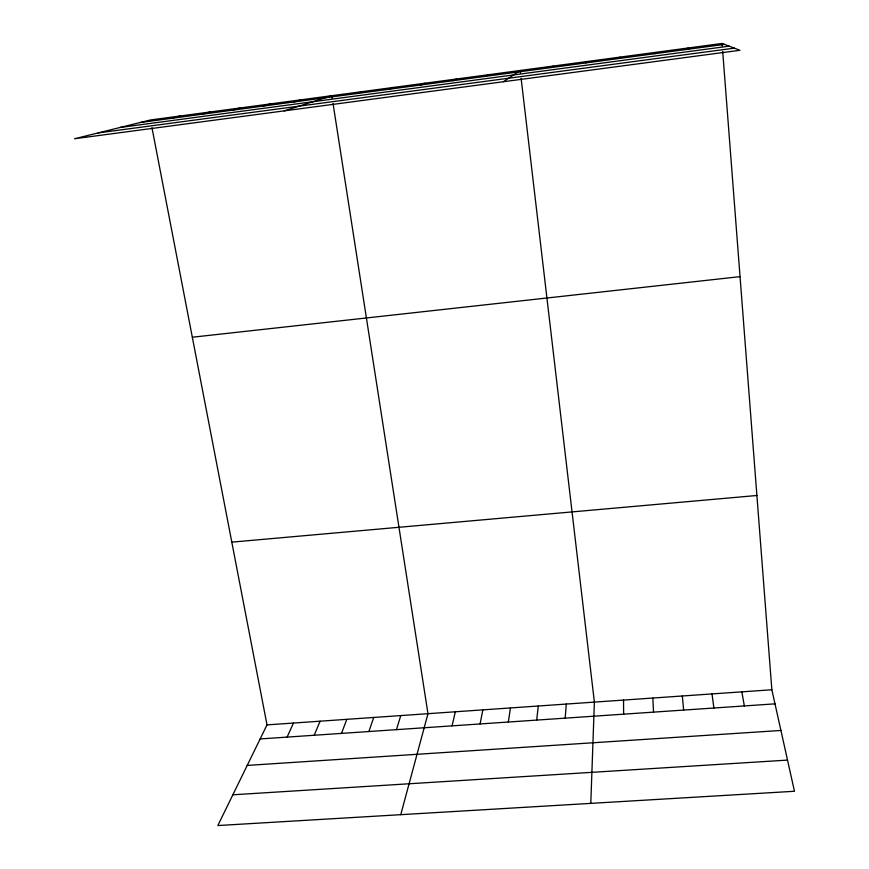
<?xml version="1.0" encoding="UTF-8"?>
<svg xmlns="http://www.w3.org/2000/svg" width="869" height="869" viewBox="0 0 869 869"><rect width="100%" height="100%" fill="white"/><g stroke="black" fill="none" stroke-linecap="round" stroke-linejoin="round"><path stroke-width="1.3" d="M590.79 803.38L594.385 702.109L521.118 78.275M565.198 718.142L566.262 704.064M536.673 720.086L538.291 706.008M508.311 722.02L510.483 707.953M480.101 723.942L482.827 709.875M452.065 725.854L455.323 711.787M400.761 814.677L427.972 713.688L333.055 103.617M396.46 729.645L400.772 715.578M368.891 731.524L373.724 717.457M341.474 733.393L346.829 719.336M314.22 735.25L320.074 721.194M287.107 737.108L293.472 723.051M151.966 127.71L267.011 724.887L217.837 825.55L794.462 791.268L771.857 689.758L722.704 51.456M585.836 62.926L586.597 61.59M551.761 67.489L553.292 66.044M503.444 81.719L520.205 70.476L520.509 73.072M485.282 76.374L488.302 74.745M452.868 80.708L456.605 78.992M420.661 85.021L425.104 83.207M388.671 89.301L393.809 87.4M356.887 93.548L362.721 91.56M284.239 110.863L331.828 95.699L332.23 98.338M293.928 101.966L301.119 99.805M262.764 106.137L270.607 103.889M231.784 110.276L240.3 107.952M201.011 114.393L210.168 111.982M170.433 118.488L180.231 115.99M722.085 43.45L150.478 119.965L74.538 138.747L739.932 50.283L722.085 43.45L722.291 46.122M140.05 122.551L724.518 44.384M120.248 127.45L729.145 46.155M98.056 132.935L734.37 48.153M192.331 337.226L740.04 276.646M231.806 542.137L756.899 495.493M267.011 724.887L771.857 689.758M260.146 738.943L774.996 703.847M247.209 765.426L780.927 730.46M232.859 794.798L787.52 760.103M687.868 48.034L689.486 49.066M653.879 52.585L654.694 53.715M741.844 691.854L744.353 705.932M712.004 693.929L713.894 708.007M682.339 695.993L683.631 710.071M652.847 698.046L653.531 712.124M620.129 57.104L620.151 58.342M623.54 700.077L623.627 714.166"/></g></svg>
